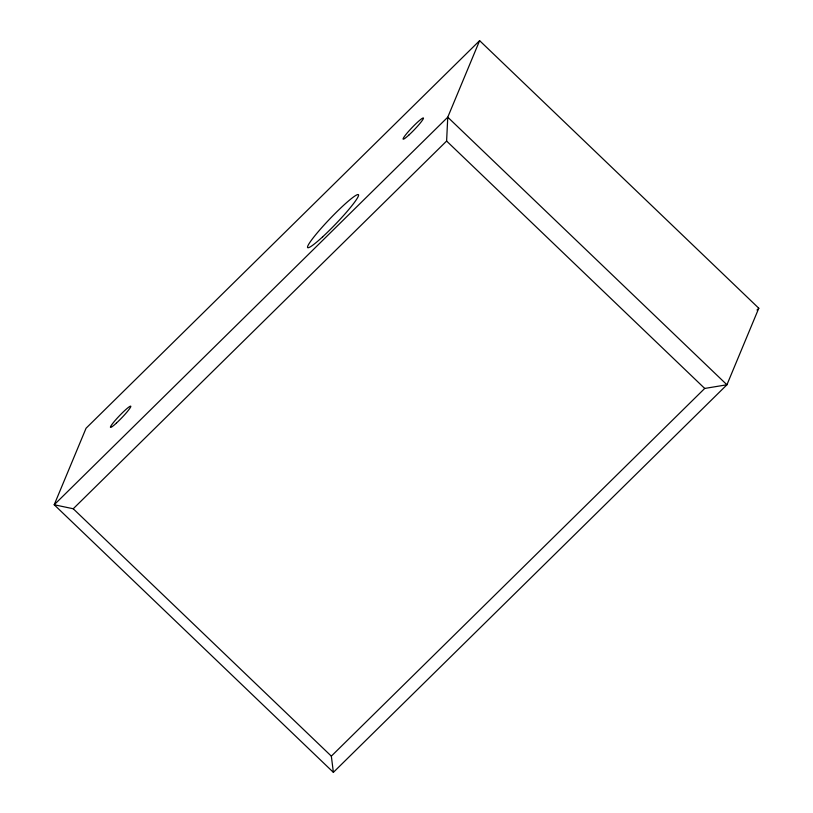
<?xml version="1.0" encoding="UTF-8"?>
<svg xmlns="http://www.w3.org/2000/svg" width="813" height="813" viewBox="0 0 813 813"><rect width="100%" height="100%" fill="white"/><g stroke="black" fill="none" stroke-linecap="round" stroke-linejoin="round"><path stroke-width="1.22" d="M333.381 772.35L331.338 756.141L704.719 388.441L726.934 384.773L447.76 117.194L54.207 504.761L73.241 508.755L446.611 141.056L447.76 117.194L479.619 40.65L758.793 308.239L726.934 384.773L333.381 772.35L54.207 504.761L86.066 428.227L479.619 40.65M756.984 310.017L758.793 308.239M446.611 141.056L704.719 388.441M73.241 508.755L331.338 756.141M322.659 236.817A36.687 3.882 -46.2 0 0 358.431 194.673A36.687 3.882 -46.2 0 0 318.015 231.949A36.687 3.882 -46.2 0 0 322.659 236.817M116.452 423.055A14.675 1.555 -46.2 0 0 130.761 406.195A14.675 1.555 -46.2 0 0 114.592 421.114A14.675 1.555 -46.2 0 0 116.452 423.055M409.091 134.856A14.675 1.555 -46.2 0 0 423.4 117.997A14.675 1.555 -46.2 0 0 407.232 132.915A14.675 1.555 -46.2 0 0 409.091 134.856"/></g></svg>
